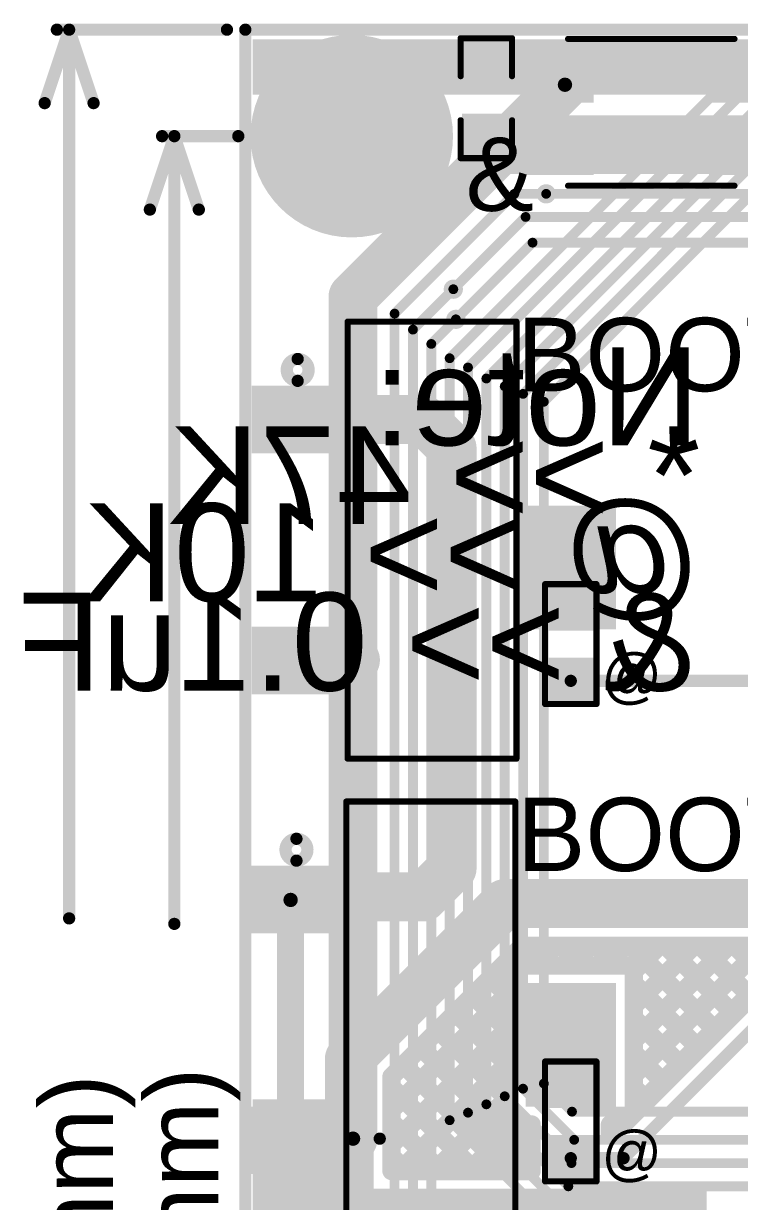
# Model space of a CAD drawing. Header units: millimetres. Extents: x -0.27 to 3.22, y -0.27 to 1.91.
# Drawn here: x -0.268 to 0.317, y 0.947 to 1.909 of the extents above; entities that cross this region are included whole.
import ezdxf

# ---------------------------------------------------------------- set-up
doc = ezdxf.new("R2010")
doc.units = ezdxf.units.MM
doc.header["$MEASUREMENT"] = 0
for name, color, linetype in [('BottomLayer', 5, 'Continuous'), ('BottomOverlay', 54, 'Continuous'), ('BottomSolder', 6, 'Continuous'), ('Mechanical1', 6, 'Continuous'), ('Mechanical2', 216, 'Continuous'), ('MultiLayer', 9, 'Continuous'), ('PadHoleLayer', 156, 'Continuous'), ('TopLayer', 1, 'Continuous'), ('TopOverlay', 2, 'Continuous'), ('TopPaste', 8, 'Continuous'), ('TopSolder', 216, 'Continuous'), ('ViaHoleLayer', 16, 'Continuous')]:
    doc.layers.add(name, color=color, linetype=linetype)
doc.styles.add('Arial', font='', dxfattribs={"height": 0.2})
doc.styles.get('Arial').set_extended_font_data('Arial')

# ---------------------------------------------------------------- blocks, each defined once
blk = doc.blocks.new('TS_1185EC_C_D_B_20')
at = {"layer": 'TopLayer'}
for points in [[(-0.10039, 0.04724), (-0.05118, 0.04724), (-0.05118, 0.01181), (-0.10039, 0.01181)], [(0.05118, 0.04724), (0.10039, 0.04724), (0.10039, 0.01181), (0.05118, 0.01181)], [(-0.10039, -0.01181), (-0.05118, -0.01181), (-0.05118, -0.04724), (-0.10039, -0.04724)], [(0.05118, -0.01181), (0.10039, -0.01181), (0.10039, -0.04724), (0.05118, -0.04724)]]:
    blk.add_hatch(color=1, dxfattribs=at).paths.add_polyline_path(points)
at = {"layer": 'TopPaste'}
for points in [[(-0.10039, 0.04724), (-0.05118, 0.04724), (-0.05118, 0.01181), (-0.10039, 0.01181)], [(0.05118, 0.04724), (0.10039, 0.04724), (0.10039, 0.01181), (0.05118, 0.01181)], [(-0.10039, -0.01181), (-0.05118, -0.01181), (-0.05118, -0.04724), (-0.10039, -0.04724)], [(0.05118, -0.01181), (0.10039, -0.01181), (0.10039, -0.04724), (0.05118, -0.04724)]]:
    blk.add_hatch(color=8, dxfattribs=at).paths.add_polyline_path(points)
at = {"layer": 'TopSolder'}
for points in [[(-0.10439, 0.05124), (-0.04718, 0.05124), (-0.04718, 0.00781), (-0.10439, 0.00781)], [(0.04718, 0.05124), (0.10439, 0.05124), (0.10439, 0.00781), (0.04718, 0.00781)], [(-0.10439, -0.00781), (-0.04718, -0.00781), (-0.04718, -0.05124), (-0.10439, -0.05124)], [(0.04718, -0.00781), (0.10439, -0.00781), (0.10439, -0.05124), (0.04718, -0.05124)]]:
    blk.add_hatch(color=216, dxfattribs=at).paths.add_polyline_path(points)
at = {"layer": 'TopOverlay'}
for points, const_width in [([(-0.084, 0.061, 1), (-0.094, 0.061, 1)], 0.01), ([(-0.0965, 0.061, 1), (-0.0915, 0.061, 1)], 0.005), ([(-0.0865, 0.061, 1), (-0.0815, 0.061, 1)], 0.005), ([(-0.06925, 0.06, 1), (-0.06675, 0.06, 1)], 0.0025), ([(0.06675, 0.06, 1), (0.06925, 0.06, 1)], 0.0025), ([(-0.06925, -0.06, 1), (-0.06675, -0.06, 1)], 0.0025), ([(0.06675, -0.06, 1), (0.06925, -0.06, 1)], 0.0025)]:
    blk.add_lwpolyline(points, format="xyb", close=True, dxfattribs=dict(at, const_width=const_width))
at = {"layer": 'TopOverlay', "const_width": 0.005}
for points in [[(0.068, 0.06), (-0.068, 0.06)], [(0.068, -0.06), (-0.068, -0.06)]]:
    blk.add_lwpolyline(points, dxfattribs=at)
blk = doc.blocks.new('SS_3235D_03_L2_21')
at = {"layer": 'TopLayer'}
for points in [[(-0.02382, 0.1437), (0.02382, 0.1437), (0.02382, 0.08071), (-0.02382, 0.08071)], [(-0.12205, -0.08071), (-0.0748, -0.08071), (-0.0748, -0.1437), (-0.12205, -0.1437)], [(0.0748, -0.08071), (0.12205, -0.08071), (0.12205, -0.1437), (0.0748, -0.1437)]]:
    blk.add_hatch(color=1, dxfattribs=at).paths.add_polyline_path(points)
at = {"layer": 'TopPaste'}
for points in [[(-0.02382, 0.1437), (0.02382, 0.1437), (0.02382, 0.08071), (-0.02382, 0.08071)], [(-0.12205, -0.08071), (-0.0748, -0.08071), (-0.0748, -0.1437), (-0.12205, -0.1437)], [(0.0748, -0.08071), (0.12205, -0.08071), (0.12205, -0.1437), (0.0748, -0.1437)]]:
    blk.add_hatch(color=8, dxfattribs=at).paths.add_polyline_path(points)
at = {"layer": 'TopSolder'}
for points in [[(-0.02782, 0.1477), (0.02782, 0.1477), (0.02782, 0.07671), (-0.02782, 0.07671)], [(-0.12605, -0.07671), (-0.0708, -0.07671), (-0.0708, -0.1477), (-0.12605, -0.1477)], [(0.0708, -0.07671), (0.12605, -0.07671), (0.12605, -0.1477), (0.0708, -0.1477)]]:
    blk.add_hatch(color=216, dxfattribs=at).paths.add_polyline_path(points)
at = {"layer": 'TopOverlay', "const_width": 0.005}
for points in [[(-0.17843, -0.0692), (-0.17843, 0.0688)], [(0.17857, 0.0688), (-0.17843, 0.0688)], [(0.17857, -0.0692), (0.17857, 0.0688)], [(0.17857, -0.0692), (-0.17843, -0.0692)]]:
    blk.add_lwpolyline(points, dxfattribs=at)
at = {"layer": 'TopOverlay'}
for points, const_width in [([(-0.17968, 0.0688, 1), (-0.17718, 0.0688, 1)], 0.0025), ([(-0.17968, 0.0688, 1), (-0.17718, 0.0688, 1)], 0.0025), ([(0.17732, 0.0688, 1), (0.17982, 0.0688, 1)], 0.0025), ([(0.17732, 0.0688, 1), (0.17982, 0.0688, 1)], 0.0025), ([(-0.17968, -0.0692, 1), (-0.17718, -0.0692, 1)], 0.0025), ([(-0.17968, -0.0692, 1), (-0.17718, -0.0692, 1)], 0.0025), ([(0.17732, -0.0692, 1), (0.17982, -0.0692, 1)], 0.0025), ([(0.17732, -0.0692, 1), (0.17982, -0.0692, 1)], 0.0025), ([(-0.13006, -0.11, 1), (-0.14794, -0.11, 1)], 0.01), ([(-0.15044, -0.11, 1), (-0.14544, -0.11, 1)], 0.005), ([(-0.13256, -0.11, 1), (-0.12756, -0.11, 1)], 0.005)]:
    blk.add_lwpolyline(points, format="xyb", close=True, dxfattribs=dict(at, const_width=const_width))
blk = doc.blocks.new('SS_3235D_03_L2_22')
at = {"layer": 'TopLayer'}
for points in [[(-0.02382, 0.1437), (0.02382, 0.1437), (0.02382, 0.08071), (-0.02382, 0.08071)], [(-0.12205, -0.08071), (-0.0748, -0.08071), (-0.0748, -0.1437), (-0.12205, -0.1437)], [(0.0748, -0.08071), (0.12205, -0.08071), (0.12205, -0.1437), (0.0748, -0.1437)]]:
    blk.add_hatch(color=1, dxfattribs=at).paths.add_polyline_path(points)
at = {"layer": 'TopPaste'}
for points in [[(-0.02382, 0.1437), (0.02382, 0.1437), (0.02382, 0.08071), (-0.02382, 0.08071)], [(-0.12205, -0.08071), (-0.0748, -0.08071), (-0.0748, -0.1437), (-0.12205, -0.1437)], [(0.0748, -0.08071), (0.12205, -0.08071), (0.12205, -0.1437), (0.0748, -0.1437)]]:
    blk.add_hatch(color=8, dxfattribs=at).paths.add_polyline_path(points)
at = {"layer": 'TopSolder'}
for points in [[(-0.02782, 0.1477), (0.02782, 0.1477), (0.02782, 0.07671), (-0.02782, 0.07671)], [(-0.12605, -0.07671), (-0.0708, -0.07671), (-0.0708, -0.1477), (-0.12605, -0.1477)], [(0.0708, -0.07671), (0.12605, -0.07671), (0.12605, -0.1477), (0.0708, -0.1477)]]:
    blk.add_hatch(color=216, dxfattribs=at).paths.add_polyline_path(points)
at = {"layer": 'TopOverlay', "const_width": 0.005}
for points in [[(-0.17843, -0.0692), (-0.17843, 0.0688)], [(0.17857, 0.0688), (-0.17843, 0.0688)], [(0.17857, -0.0692), (0.17857, 0.0688)], [(0.17857, -0.0692), (-0.17843, -0.0692)]]:
    blk.add_lwpolyline(points, dxfattribs=at)
at = {"layer": 'TopOverlay'}
for points, const_width in [([(-0.17968, 0.0688, 1), (-0.17718, 0.0688, 1)], 0.0025), ([(-0.17968, 0.0688, 1), (-0.17718, 0.0688, 1)], 0.0025), ([(0.17732, 0.0688, 1), (0.17982, 0.0688, 1)], 0.0025), ([(0.17732, 0.0688, 1), (0.17982, 0.0688, 1)], 0.0025), ([(-0.17968, -0.0692, 1), (-0.17718, -0.0692, 1)], 0.0025), ([(-0.17968, -0.0692, 1), (-0.17718, -0.0692, 1)], 0.0025), ([(0.17732, -0.0692, 1), (0.17982, -0.0692, 1)], 0.0025), ([(0.17732, -0.0692, 1), (0.17982, -0.0692, 1)], 0.0025), ([(-0.13006, -0.11, 1), (-0.14794, -0.11, 1)], 0.01), ([(-0.15044, -0.11, 1), (-0.14544, -0.11, 1)], 0.005), ([(-0.13256, -0.11, 1), (-0.12756, -0.11, 1)], 0.005)]:
    blk.add_lwpolyline(points, format="xyb", close=True, dxfattribs=dict(at, const_width=const_width))
blk = doc.blocks.new('R__0603_153')
at = {"layer": 'TopLayer'}
for points in [[(-0.015, 0.0175), (-0.015, -0.0175), (-0.045, -0.0175), (-0.045, 0.0175)], [(0.045, 0.0175), (0.045, -0.0175), (0.015, -0.0175), (0.015, 0.0175)]]:
    blk.add_hatch(color=1, dxfattribs=at).paths.add_polyline_path(points)
at = {"layer": 'TopPaste'}
for points in [[(-0.015, 0.0175), (-0.015, -0.0175), (-0.045, -0.0175), (-0.045, 0.0175)], [(0.045, 0.0175), (0.045, -0.0175), (0.015, -0.0175), (0.015, 0.0175)]]:
    blk.add_hatch(color=8, dxfattribs=at).paths.add_polyline_path(points)
at = {"layer": 'TopSolder'}
for points in [[(-0.011, 0.0215), (-0.011, -0.0215), (-0.049, -0.0215), (-0.049, 0.0215)], [(0.049, 0.0215), (0.049, -0.0215), (0.011, -0.0215), (0.011, 0.0215)]]:
    blk.add_hatch(color=216, dxfattribs=at).paths.add_polyline_path(points)
at = {"layer": 'TopOverlay', "const_width": 0.005}
for points in [[(-0.049, 0.021), (-0.049, -0.021)], [(-0.049, 0.021), (0.049, 0.021)], [(0.049, 0.021), (0.049, -0.021)], [(-0.049, -0.021), (0.049, -0.021)]]:
    blk.add_lwpolyline(points, dxfattribs=at)
at = {"layer": 'TopOverlay', "const_width": 0.0025}
for points in [[(-0.05025, 0.021, 1), (-0.04775, 0.021, 1)], [(-0.05025, 0.021, 1), (-0.04775, 0.021, 1)], [(0.04775, 0.021, 1), (0.05025, 0.021, 1)], [(0.04775, 0.021, 1), (0.05025, 0.021, 1)], [(-0.05025, -0.021, 1), (-0.04775, -0.021, 1)], [(-0.05025, -0.021, 1), (-0.04775, -0.021, 1)], [(0.04775, -0.021, 1), (0.05025, -0.021, 1)], [(0.04775, -0.021, 1), (0.05025, -0.021, 1)]]:
    blk.add_lwpolyline(points, format="xyb", close=True, dxfattribs=at)
blk = doc.blocks.new('R__0603_154')
at = {"layer": 'TopLayer'}
for points in [[(-0.015, 0.0175), (-0.015, -0.0175), (-0.045, -0.0175), (-0.045, 0.0175)], [(0.045, 0.0175), (0.045, -0.0175), (0.015, -0.0175), (0.015, 0.0175)]]:
    blk.add_hatch(color=1, dxfattribs=at).paths.add_polyline_path(points)
at = {"layer": 'TopPaste'}
for points in [[(-0.015, 0.0175), (-0.015, -0.0175), (-0.045, -0.0175), (-0.045, 0.0175)], [(0.045, 0.0175), (0.045, -0.0175), (0.015, -0.0175), (0.015, 0.0175)]]:
    blk.add_hatch(color=8, dxfattribs=at).paths.add_polyline_path(points)
at = {"layer": 'TopSolder'}
for points in [[(-0.011, 0.0215), (-0.011, -0.0215), (-0.049, -0.0215), (-0.049, 0.0215)], [(0.049, 0.0215), (0.049, -0.0215), (0.011, -0.0215), (0.011, 0.0215)]]:
    blk.add_hatch(color=216, dxfattribs=at).paths.add_polyline_path(points)
at = {"layer": 'TopOverlay', "const_width": 0.005}
for points in [[(-0.049, 0.021), (-0.049, -0.021)], [(-0.049, 0.021), (0.049, 0.021)], [(0.049, 0.021), (0.049, -0.021)], [(-0.049, -0.021), (0.049, -0.021)]]:
    blk.add_lwpolyline(points, dxfattribs=at)
at = {"layer": 'TopOverlay', "const_width": 0.0025}
for points in [[(-0.05025, 0.021, 1), (-0.04775, 0.021, 1)], [(-0.05025, 0.021, 1), (-0.04775, 0.021, 1)], [(0.04775, 0.021, 1), (0.05025, 0.021, 1)], [(0.04775, 0.021, 1), (0.05025, 0.021, 1)], [(-0.05025, -0.021, 1), (-0.04775, -0.021, 1)], [(-0.05025, -0.021, 1), (-0.04775, -0.021, 1)], [(0.04775, -0.021, 1), (0.05025, -0.021, 1)], [(0.04775, -0.021, 1), (0.05025, -0.021, 1)]]:
    blk.add_lwpolyline(points, format="xyb", close=True, dxfattribs=at)
blk = doc.blocks.new('C__0603_175')
at = {"layer": 'TopLayer'}
for points in [[(-0.015, 0.0175), (-0.015, -0.0175), (-0.045, -0.0175), (-0.045, 0.0175)], [(0.045, 0.0175), (0.045, -0.0175), (0.015, -0.0175), (0.015, 0.0175)]]:
    blk.add_hatch(color=1, dxfattribs=at).paths.add_polyline_path(points)
at = {"layer": 'TopPaste'}
for points in [[(-0.015, 0.0175), (-0.015, -0.0175), (-0.045, -0.0175), (-0.045, 0.0175)], [(0.045, 0.0175), (0.045, -0.0175), (0.015, -0.0175), (0.015, 0.0175)]]:
    blk.add_hatch(color=8, dxfattribs=at).paths.add_polyline_path(points)
at = {"layer": 'TopSolder'}
for points in [[(-0.01264, 0.01986), (-0.01264, -0.01986), (-0.04736, -0.01986), (-0.04736, 0.01986)], [(0.04736, 0.01986), (0.04736, -0.01986), (0.01264, -0.01986), (0.01264, 0.01986)]]:
    blk.add_hatch(color=216, dxfattribs=at).paths.add_polyline_path(points)
at = {"layer": 'TopOverlay', "const_width": 0.005}
for points in [[(-0.049, 0.021), (-0.018, 0.021)], [(-0.049, 0.021), (-0.049, -0.021)], [(0.018, 0.021), (0.049, 0.021)], [(0.049, 0.021), (0.049, -0.021)], [(-0.049, -0.021), (-0.018, -0.021)], [(0.018, -0.021), (0.049, -0.021)]]:
    blk.add_lwpolyline(points, dxfattribs=at)
at = {"layer": 'TopOverlay', "const_width": 0.0025}
for points in [[(-0.05025, 0.021, 1), (-0.04775, 0.021, 1)], [(-0.05025, 0.021, 1), (-0.04775, 0.021, 1)], [(-0.01925, 0.021, 1), (-0.01675, 0.021, 1)], [(0.01675, 0.021, 1), (0.01925, 0.021, 1)], [(0.04775, 0.021, 1), (0.05025, 0.021, 1)], [(0.04775, 0.021, 1), (0.05025, 0.021, 1)], [(-0.05025, -0.021, 1), (-0.04775, -0.021, 1)], [(-0.05025, -0.021, 1), (-0.04775, -0.021, 1)], [(-0.01925, -0.021, 1), (-0.01675, -0.021, 1)], [(0.01675, -0.021, 1), (0.01925, -0.021, 1)], [(0.04775, -0.021, 1), (0.05025, -0.021, 1)], [(0.04775, -0.021, 1), (0.05025, -0.021, 1)]]:
    blk.add_lwpolyline(points, format="xyb", close=True, dxfattribs=at)

msp = doc.modelspace()

# ---------------------------------------------------------------- hatches: boundary and pattern name
at = {"layer": 'BottomLayer'}
h = msp.add_hatch(color=5, dxfattribs=at)
edge = h.paths.add_edge_path()
edge.add_arc((0, 1.817), 0.07874, 0, 360)
h = msp.add_hatch(color=5, dxfattribs=at)
edge = h.paths.add_edge_path()
edge.add_arc((0.17423, 1.859), 0.01181, 0, 360)
h = msp.add_hatch(color=5, dxfattribs=at)
edge = h.paths.add_edge_path()
edge.add_arc((0.15887, 1.76987), 0.00787, 0, 360)
h = msp.add_hatch(color=5, dxfattribs=at)
edge = h.paths.add_edge_path()
edge.add_arc((0.083, 1.69195), 0.00787, 0, 360)
h = msp.add_hatch(color=5, dxfattribs=at)
edge = h.paths.add_edge_path()
edge.add_arc((0.08509, 1.66735), 0.00787, 0, 360)
h = msp.add_hatch(color=5, dxfattribs=at)
edge = h.paths.add_edge_path()
edge.add_arc((0.00105, 1.389), 0.01181, 0, 360)
h = msp.add_hatch(color=5, dxfattribs=at)
edge = h.paths.add_edge_path()
edge.add_arc((-0.05, 1.193), 0.01181, 0, 360)
h = msp.add_hatch(color=5, dxfattribs=at)
edge = h.paths.add_edge_path()
edge.add_arc((0.00105, 0.99795), 0.01181, 0, 360)
at = {"layer": 'BottomSolder'}
h = msp.add_hatch(color=6, dxfattribs=at)
edge = h.paths.add_edge_path()
edge.add_arc((0, 1.817), 0.08274, 0, 360)
at = {"layer": 'MultiLayer'}
h = msp.add_hatch(color=9, dxfattribs=at)
edge = h.paths.add_edge_path()
edge.add_arc((0, 1.817), 0.07874, 0, 360)
at = {"layer": 'PadHoleLayer'}
h = msp.add_hatch(color=156, dxfattribs=at)
edge = h.paths.add_edge_path()
edge.add_arc((0, 1.817), 0.05906, 0, 360)
at = {"layer": 'TopLayer'}
for points in [[(-0.081, 1.851), (3.207, 1.851), (3.207, 1.896), (-0.081, 1.896)], [(0.091, 1.786), (0.437, 1.786), (0.437, 1.834), (0.091, 1.834)], [(0.142, 1.414), (0.216, 1.414), (0.216, 1.515), (0.142, 1.515)], [(0.142, 1.024), (0.216, 1.024), (0.216, 1.125), (0.142, 1.125)], [(-0.081, 0.951), (0.018, 0.951), (0.018, 1.03), (-0.081, 1.03)], [(-0.081, 0.824), (0.249, 0.824), (0.249, 0.957), (-0.081, 0.957)], [(0.235, 0.756), (0.29, 0.756), (0.29, 0.957), (0.235, 0.957)]]:
    msp.add_hatch(color=1, dxfattribs=at).paths.add_polyline_path(points)
h = msp.add_hatch(color=1, dxfattribs=at)
edge = h.paths.add_edge_path()
edge.add_arc((0, 1.817), 0.07874, 0, 360)
h = msp.add_hatch(color=1, dxfattribs=at)
edge = h.paths.add_edge_path()
edge.add_arc((0.17423, 1.859), 0.01181, 0, 360)
h = msp.add_hatch(color=1, dxfattribs=at)
edge = h.paths.add_edge_path()
edge.add_arc((0.15887, 1.76987), 0.00787, 0, 360)
h = msp.add_hatch(color=1, dxfattribs=at)
edge = h.paths.add_edge_path()
edge.add_arc((0.083, 1.69195), 0.00787, 0, 360)
h = msp.add_hatch(color=1, dxfattribs=at)
edge = h.paths.add_edge_path()
edge.add_arc((0.08509, 1.66735), 0.00787, 0, 360)
h = msp.add_hatch(color=1, dxfattribs=at)
edge = h.paths.add_edge_path()
edge.add_arc((0.00105, 1.389), 0.01181, 0, 360)
h = msp.add_hatch(color=1, dxfattribs=at)
edge = h.paths.add_edge_path()
edge.add_arc((-0.05, 1.193), 0.01181, 0, 360)
h = msp.add_hatch(color=1, dxfattribs=at)
edge = h.paths.add_edge_path()
edge.add_arc((0.00105, 0.99795), 0.01181, 0, 360)
at = {"layer": 'TopSolder'}
h = msp.add_hatch(color=216, dxfattribs=at)
edge = h.paths.add_edge_path()
edge.add_arc((0, 1.817), 0.08274, 0, 360)
at = {"layer": 'ViaHoleLayer'}
h = msp.add_hatch(color=16, dxfattribs=at)
edge = h.paths.add_edge_path()
edge.add_arc((0.17423, 1.859), 0.00591, 0, 360)
h = msp.add_hatch(color=16, dxfattribs=at)
edge = h.paths.add_edge_path()
edge.add_arc((0.15887, 1.76987), 0.00394, 0, 360)
h = msp.add_hatch(color=16, dxfattribs=at)
edge = h.paths.add_edge_path()
edge.add_arc((0.083, 1.69195), 0.00394, 0, 360)
h = msp.add_hatch(color=16, dxfattribs=at)
edge = h.paths.add_edge_path()
edge.add_arc((0.08509, 1.66735), 0.00394, 0, 360)
h = msp.add_hatch(color=16, dxfattribs=at)
edge = h.paths.add_edge_path()
edge.add_arc((0.00105, 1.389), 0.00591, 0, 360)
h = msp.add_hatch(color=16, dxfattribs=at)
edge = h.paths.add_edge_path()
edge.add_arc((-0.05, 1.193), 0.00591, 0, 360)
h = msp.add_hatch(color=16, dxfattribs=at)
edge = h.paths.add_edge_path()
edge.add_arc((0.00105, 0.99795), 0.00591, 0, 360)

# ---------------------------------------------------------------- linework, layer by layer
at = {"layer": 'BottomLayer'}
for points, const_width in [([(0.08, 1.63556), (0.33144, 1.887)], 0.008), ([(0.001, 1.68577), (0.17423, 1.859)], 0.04), ([(0.095, 1.628), (0.339, 1.872)], 0.008), ([(0.11, 1.619), (0.348, 1.857)], 0.008), ([(0.125, 1.61264), (0.35436, 1.842)], 0.008), ([(0.14, 1.60643), (0.36057, 1.827)], 0.008), ([(0.157, 1.6), (0.366, 1.809)], 0.008), ([(0.035, 1.672), (0.13287, 1.76987)], 0.008), ([(0.13287, 1.76987), (0.15887, 1.76987)], 0.008), ([(0.001, 1.391), (0.001, 1.68577)], 0.04), ([(0.05, 1.65895), (0.083, 1.69195)], 0.008), ([(0.035, 0.515), (0.035, 1.672)], 0.008), ([(0.065, 1.64725), (0.08509, 1.66735)], 0.008), ([(0.05, 0.526), (0.05, 1.65895)], 0.008), ([(0.065, 0.535), (0.065, 1.64725)], 0.008), ([(0.08, 1.013), (0.08, 1.63556)], 0.008), ([(0.095, 1.01921), (0.095, 1.628)], 0.008), ([(0.11, 1.026), (0.11, 1.619)], 0.008), ([(0.125, 1.03257), (0.125, 1.61264)], 0.008), ([(0.14, 1.03879), (0.14, 1.60643)], 0.008), ([(0.157, 1.043), (0.157, 1.6)], 0.008), ([(0.001, 0.998), (0.001, 1.387)], 0.04), ([(-0.05, 0.967), (-0.05, 1.193)], 0.022), ([(0.14, 1.03879), (0.18179, 0.997)], 0.008), ([(0.157, 1.043), (0.18, 1.02)], 0.008), ([(0.11, 1.026), (0.177, 0.959)], 0.008), ([(0.125, 1.03257), (0.17957, 0.978)], 0.008), ([(0.095, 1.01921), (0.17621, 0.938)], 0.008), ([(0.18, 1.02), (0.353, 1.02)], 0.008), ([(0.001, 0.998), (0.00105, 0.99795)], 0.04), ([(0.08, 1.013), (0.175, 0.918)], 0.008), ([(0.18179, 0.997), (0.326, 0.997)], 0.008), ([(0.17957, 0.978), (0.352, 0.978)], 0.008), ([(-0.05, 0.967), (0.012, 0.905)], 0.022), ([(0.177, 0.959), (0.326, 0.959)], 0.008)]:
    msp.add_lwpolyline(points, dxfattribs=dict(at, const_width=const_width))
for points, const_width in [([(0.16423, 1.859, 1), (0.18423, 1.859, 1)], 0.02), ([(0.13087, 1.76987, 1), (0.13487, 1.76987, 1)], 0.004), ([(0.13087, 1.76987, 1), (0.13487, 1.76987, 1)], 0.004), ([(0.15687, 1.76987, 1), (0.16087, 1.76987, 1)], 0.004), ([(-0.009, 1.68577, 1), (0.011, 1.68577, 1)], 0.02), ([(-0.009, 1.68577, 1), (0.011, 1.68577, 1)], 0.02), ([(0.081, 1.69195, 1), (0.085, 1.69195, 1)], 0.004), ([(0.033, 1.672, 1), (0.037, 1.672, 1)], 0.004), ([(0.033, 1.672, 1), (0.037, 1.672, 1)], 0.004), ([(0.08309, 1.66735, 1), (0.08709, 1.66735, 1)], 0.004), ([(0.048, 1.65895, 1), (0.052, 1.65895, 1)], 0.004), ([(0.048, 1.65895, 1), (0.052, 1.65895, 1)], 0.004), ([(0.063, 1.64725, 1), (0.067, 1.64725, 1)], 0.004), ([(0.063, 1.64725, 1), (0.067, 1.64725, 1)], 0.004), ([(0.078, 1.63556, 1), (0.082, 1.63556, 1)], 0.004), ([(0.078, 1.63556, 1), (0.082, 1.63556, 1)], 0.004), ([(0.093, 1.628, 1), (0.097, 1.628, 1)], 0.004), ([(0.093, 1.628, 1), (0.097, 1.628, 1)], 0.004), ([(0.108, 1.619, 1), (0.112, 1.619, 1)], 0.004), ([(0.108, 1.619, 1), (0.112, 1.619, 1)], 0.004), ([(0.123, 1.61264, 1), (0.127, 1.61264, 1)], 0.004), ([(0.123, 1.61264, 1), (0.127, 1.61264, 1)], 0.004), ([(0.138, 1.60643, 1), (0.142, 1.60643, 1)], 0.004), ([(0.138, 1.60643, 1), (0.142, 1.60643, 1)], 0.004), ([(0.155, 1.6, 1), (0.159, 1.6, 1)], 0.004), ([(0.155, 1.6, 1), (0.159, 1.6, 1)], 0.004), ([(-0.009, 1.391, 1), (0.011, 1.391, 1)], 0.02), ([(-0.009, 1.387, 1), (0.011, 1.387, 1)], 0.02), ([(-0.0555, 1.193, 1), (-0.0445, 1.193, 1)], 0.011), ([(0.138, 1.03879, 1), (0.142, 1.03879, 1)], 0.004), ([(0.138, 1.03879, 1), (0.142, 1.03879, 1)], 0.004), ([(0.155, 1.043, 1), (0.159, 1.043, 1)], 0.004), ([(0.155, 1.043, 1), (0.159, 1.043, 1)], 0.004), ([(0.108, 1.026, 1), (0.112, 1.026, 1)], 0.004), ([(0.108, 1.026, 1), (0.112, 1.026, 1)], 0.004), ([(0.123, 1.03257, 1), (0.127, 1.03257, 1)], 0.004), ([(0.123, 1.03257, 1), (0.127, 1.03257, 1)], 0.004), ([(0.093, 1.01921, 1), (0.097, 1.01921, 1)], 0.004), ([(0.093, 1.01921, 1), (0.097, 1.01921, 1)], 0.004), ([(0.178, 1.02, 1), (0.182, 1.02, 1)], 0.004), ([(0.178, 1.02, 1), (0.182, 1.02, 1)], 0.004), ([(-0.009, 0.998, 1), (0.011, 0.998, 1)], 0.02), ([(-0.009, 0.998, 1), (0.011, 0.998, 1)], 0.02), ([(-0.00895, 0.99795, 1), (0.01105, 0.99795, 1)], 0.02), ([(0.078, 1.013, 1), (0.082, 1.013, 1)], 0.004), ([(0.078, 1.013, 1), (0.082, 1.013, 1)], 0.004), ([(0.17979, 0.997, 1), (0.18379, 0.997, 1)], 0.004), ([(0.17979, 0.997, 1), (0.18379, 0.997, 1)], 0.004), ([(0.17757, 0.978, 1), (0.18157, 0.978, 1)], 0.004), ([(0.17757, 0.978, 1), (0.18157, 0.978, 1)], 0.004), ([(-0.0555, 0.967, 1), (-0.0445, 0.967, 1)], 0.011), ([(-0.0555, 0.967, 1), (-0.0445, 0.967, 1)], 0.011), ([(0.175, 0.959, 1), (0.179, 0.959, 1)], 0.004), ([(0.175, 0.959, 1), (0.179, 0.959, 1)], 0.004)]:
    msp.add_lwpolyline(points, format="xyb", close=True, dxfattribs=dict(at, const_width=const_width))
at = {"layer": 'Mechanical1', "const_width": 0.01}
for points in [[(-0.251, 1.844), (-0.231, 1.904)], [(-0.241, 1.904), (-0.102, 1.904)], [(-0.231, 1.904), (-0.211, 1.844)], [(-0.231, 1.17791), (-0.231, 1.904)], [(-0.165, 1.757), (-0.145, 1.817)], [(-0.155, 1.817), (-0.09274, 1.817)], [(-0.145, 1.817), (-0.125, 1.757)], [(-0.145, 1.17341), (-0.145, 1.817)]]:
    msp.add_lwpolyline(points, dxfattribs=at)
at = {"layer": 'Mechanical1', "const_width": 0.005}
for points in [[(-0.2435, 1.904, 1), (-0.2385, 1.904, 1)], [(-0.2335, 1.904, 1), (-0.2285, 1.904, 1)], [(-0.2335, 1.904, 1), (-0.2285, 1.904, 1)], [(-0.2335, 1.904, 1), (-0.2285, 1.904, 1)], [(-0.1045, 1.904, 1), (-0.0995, 1.904, 1)], [(-0.2535, 1.844, 1), (-0.2485, 1.844, 1)], [(-0.2135, 1.844, 1), (-0.2085, 1.844, 1)], [(-0.1575, 1.817, 1), (-0.1525, 1.817, 1)], [(-0.1475, 1.817, 1), (-0.1425, 1.817, 1)], [(-0.1475, 1.817, 1), (-0.1425, 1.817, 1)], [(-0.1475, 1.817, 1), (-0.1425, 1.817, 1)], [(-0.09524, 1.817, 1), (-0.09024, 1.817, 1)], [(-0.1675, 1.757, 1), (-0.1625, 1.757, 1)], [(-0.1275, 1.757, 1), (-0.1225, 1.757, 1)], [(-0.2335, 1.17791, 1), (-0.2285, 1.17791, 1)], [(-0.1475, 1.17341, 1), (-0.1425, 1.17341, 1)]]:
    msp.add_lwpolyline(points, format="xyb", close=True, dxfattribs=at)
at = {"layer": 'Mechanical2', "const_width": 0.01}
for points in [[(-0.087, 1.904), (3.215, 1.904)], [(-0.087, 1.904), (-0.087, -0.087)]]:
    msp.add_lwpolyline(points, dxfattribs=at)
at = {"layer": 'Mechanical2', "const_width": 0.005}
msp.add_lwpolyline([(-0.0895, 1.904, 1), (-0.0845, 1.904, 1)], format="xyb", close=True, dxfattribs=at)
msp.add_lwpolyline([(-0.0895, 1.904, 1), (-0.0845, 1.904, 1)], format="xyb", close=True, dxfattribs=at)
at = {"layer": 'TopLayer'}
for points, const_width in [([(0.15887, 1.76987), (0.37907, 1.76987)], 0.008), ([(0.083, 1.69195), (0.14205, 1.751)], 0.008), ([(0.14205, 1.751), (0.365, 1.751)], 0.008), ([(0.08509, 1.66735), (0.14775, 1.73)], 0.008), ([(0.14775, 1.73), (0.342, 1.73)], 0.008), ([(-0.04641, 1.58543), (0.05857, 1.58543)], 0.04), ([(0.05857, 1.58543), (0.082, 1.56199)], 0.04), ([(0.082, 1.21886), (0.082, 1.56199)], 0.04), ([(-0.04641, 1.38857), (-0.04398, 1.391)], 0.04), ([(-0.04498, 1.389), (0.003, 1.389)], 0.04), ([(0.179, 1.372), (0.403, 1.372)], 0.01), ([(0.05857, 1.19543), (0.082, 1.21886)], 0.04), ([(-0.04641, 1.19543), (0.05857, 1.19543)], 0.04), ([(-0.002, 1.063), (0.125, 1.19)], 0.04), ([(0.125, 1.19), (0.368, 1.19)], 0.04), ([(0.0325, 1.04871), (0.13929, 1.1555)], 0.015), ([(0.13929, 1.1555), (0.368, 1.1555)], 0.015), ([(0.14328, 1.1555), (0.15928, 1.1395)], 0.015), ([(0.15064, 1.1395), (0.16664, 1.1555)], 0.015), ([(0.17157, 1.1555), (0.18757, 1.1395)], 0.015), ([(0.17892, 1.1395), (0.19492, 1.1555)], 0.015), ([(0.19985, 1.1555), (0.21585, 1.1395)], 0.015), ([(0.2072, 1.1395), (0.2232, 1.1555)], 0.015), ([(0.22814, 1.1555), (0.2981, 1.08554)], 0.015), ([(0.2305, 1.10623), (0.27977, 1.1555)], 0.015), ([(0.2305, 1.07794), (0.30806, 1.1555)], 0.015), ([(0.2305, 1.13451), (0.25149, 1.1555)], 0.015), ([(0.2305, 1.04966), (0.33634, 1.1555)], 0.015), ([(0.2305, 1.02137), (0.36463, 1.1555)], 0.015), ([(0.25642, 1.1555), (0.31224, 1.09968)], 0.015), ([(0.28471, 1.1555), (0.32639, 1.11382)], 0.015), ([(0.31299, 1.1555), (0.34053, 1.12796)], 0.015), ([(0.12715, 1.14336), (0.131, 1.1395)], 0.015), ([(0.1275, 1.1395), (0.2305, 1.1395)], 0.015), ([(0.1275, 1.0095), (0.1275, 1.1395)], 0.015), ([(0.2305, 1.01794), (0.2305, 1.1395)], 0.015), ([(0.113, 1.12921), (0.1275, 1.11472)], 0.015), ([(0.2305, 1.01794), (0.34923, 1.13666)], 0.015), ([(0.22214, 0.982), (0.36302, 1.12287)], 0.01), ([(0.2305, 1.12485), (0.28396, 1.07139)], 0.015), ([(0.0325, 1.02136), (0.1275, 1.11636)], 0.015), ([(0.09886, 1.11507), (0.1275, 1.08643)], 0.015), ([(0.08472, 1.10093), (0.1275, 1.05815)], 0.015), ([(0.2305, 1.09657), (0.26982, 1.05725)], 0.015), ([(0.0325, 0.99308), (0.1275, 1.08808)], 0.015), ([(0.07058, 1.08679), (0.1275, 1.02986)], 0.015), ([(-0.002, 0.981), (-0.002, 1.063)], 0.04), ([(0.05643, 1.07264), (0.147, 0.98208)], 0.015), ([(0.2305, 1.06828), (0.25567, 1.04311)], 0.015), ([(0.0392, 0.9715), (0.1275, 1.0598)], 0.015), ([(0.04229, 1.0585), (0.12929, 0.9715)], 0.015), ([(0.0325, 1.0445), (0.0325, 1.04871)], 0.015), ([(0.0325, 0.981), (0.0325, 1.0445)], 0.015), ([(0.0325, 0.981), (0.0325, 1.0445)], 0.015), ([(0.0325, 1.04001), (0.10101, 0.9715)], 0.015), ([(0.2305, 1.04), (0.24153, 1.02897)], 0.015), ([(0.06749, 0.9715), (0.1275, 1.03151)], 0.015), ([(0.22206, 1.0095), (0.2305, 1.01794)], 0.015), ([(-0.04641, 0.99857), (-0.04383, 0.996)], 0.04), ([(0.0325, 1.01173), (0.07273, 0.9715)], 0.015), ([(0.09577, 0.9715), (0.13377, 1.0095)], 0.015), ([(0.1275, 1.0095), (0.147, 1.0095)], 0.015), ([(0.147, 0.9715), (0.147, 1.0095)], 0.015), ([(0.211, 1.0095), (0.22206, 1.0095)], 0.015), ([(0.211, 1.00187), (0.21863, 1.0095)], 0.015), ([(0.211, 1.0015), (0.211, 1.0095)], 0.015), ([(0.21406, 1.0015), (0.22206, 1.0095)], 0.015), ([(-0.011, 0.972), (-0.002, 0.981)], 0.04), ([(0.00105, 0.99795), (0.02287, 0.99795)], 0.01), ([(0.12406, 0.9715), (0.147, 0.99444)], 0.015), ([(0.211, 1.0015), (0.21406, 1.0015)], 0.015), ([(0.0325, 0.98344), (0.04444, 0.9715)], 0.015), ([(0.0325, 0.9715), (0.0325, 0.981)], 0.015), ([(0.179, 0.982), (0.22214, 0.982)], 0.01), ([(0.0325, 0.9715), (0.147, 0.9715)], 0.015)]:
    msp.add_lwpolyline(points, dxfattribs=dict(at, const_width=const_width))
for points, const_width in [([(0.15687, 1.76987, 1), (0.16087, 1.76987, 1)], 0.004), ([(0.14005, 1.751, 1), (0.14405, 1.751, 1)], 0.004), ([(0.14005, 1.751, 1), (0.14405, 1.751, 1)], 0.004), ([(0.14575, 1.73, 1), (0.14975, 1.73, 1)], 0.004), ([(0.14575, 1.73, 1), (0.14975, 1.73, 1)], 0.004), ([(0.081, 1.69195, 1), (0.085, 1.69195, 1)], 0.004), ([(0.08309, 1.66735, 1), (0.08709, 1.66735, 1)], 0.004), ([(-0.05641, 1.58543, 1), (-0.03641, 1.58543, 1)], 0.02), ([(0.04857, 1.58543, 1), (0.06857, 1.58543, 1)], 0.02), ([(0.04857, 1.58543, 1), (0.06857, 1.58543, 1)], 0.02), ([(0.072, 1.56199, 1), (0.092, 1.56199, 1)], 0.02), ([(0.072, 1.56199, 1), (0.092, 1.56199, 1)], 0.02), ([(-0.05641, 1.38857, 1), (-0.03641, 1.38857, 1)], 0.02), ([(-0.05498, 1.389, 1), (-0.03498, 1.389, 1)], 0.02), ([(-0.05398, 1.391, 1), (-0.03398, 1.391, 1)], 0.02), ([(-0.007, 1.389, 1), (0.013, 1.389, 1)], 0.02), ([(0.1765, 1.372, 1), (0.1815, 1.372, 1)], 0.005), ([(0.072, 1.21886, 1), (0.092, 1.21886, 1)], 0.02), ([(0.072, 1.21886, 1), (0.092, 1.21886, 1)], 0.02), ([(-0.05641, 1.19543, 1), (-0.03641, 1.19543, 1)], 0.02), ([(0.04857, 1.19543, 1), (0.06857, 1.19543, 1)], 0.02), ([(0.04857, 1.19543, 1), (0.06857, 1.19543, 1)], 0.02), ([(0.115, 1.19, 1), (0.135, 1.19, 1)], 0.02), ([(0.115, 1.19, 1), (0.135, 1.19, 1)], 0.02), ([(0.13554, 1.1555, 1), (0.14304, 1.1555, 1)], 0.0075), ([(0.13554, 1.1555, 1), (0.14304, 1.1555, 1)], 0.0075), ([(0.13953, 1.1555, 1), (0.14703, 1.1555, 1)], 0.0075), ([(0.16289, 1.1555, 1), (0.17039, 1.1555, 1)], 0.0075), ([(0.16782, 1.1555, 1), (0.17532, 1.1555, 1)], 0.0075), ([(0.19117, 1.1555, 1), (0.19867, 1.1555, 1)], 0.0075), ([(0.1961, 1.1555, 1), (0.2036, 1.1555, 1)], 0.0075), ([(0.21945, 1.1555, 1), (0.22695, 1.1555, 1)], 0.0075), ([(0.22439, 1.1555, 1), (0.23189, 1.1555, 1)], 0.0075), ([(0.24774, 1.1555, 1), (0.25524, 1.1555, 1)], 0.0075), ([(0.25267, 1.1555, 1), (0.26017, 1.1555, 1)], 0.0075), ([(0.27602, 1.1555, 1), (0.28352, 1.1555, 1)], 0.0075), ([(0.28096, 1.1555, 1), (0.28846, 1.1555, 1)], 0.0075), ([(0.30431, 1.1555, 1), (0.31181, 1.1555, 1)], 0.0075), ([(0.30924, 1.1555, 1), (0.31674, 1.1555, 1)], 0.0075), ([(0.1234, 1.14336, 1), (0.1309, 1.14336, 1)], 0.0075), ([(0.12375, 1.1395, 1), (0.13125, 1.1395, 1)], 0.0075), ([(0.12375, 1.1395, 1), (0.13125, 1.1395, 1)], 0.0075), ([(0.12725, 1.1395, 1), (0.13475, 1.1395, 1)], 0.0075), ([(0.14689, 1.1395, 1), (0.15439, 1.1395, 1)], 0.0075), ([(0.15553, 1.1395, 1), (0.16303, 1.1395, 1)], 0.0075), ([(0.17517, 1.1395, 1), (0.18267, 1.1395, 1)], 0.0075), ([(0.18382, 1.1395, 1), (0.19132, 1.1395, 1)], 0.0075), ([(0.20345, 1.1395, 1), (0.21095, 1.1395, 1)], 0.0075), ([(0.2121, 1.1395, 1), (0.2196, 1.1395, 1)], 0.0075), ([(0.22675, 1.1395, 1), (0.23425, 1.1395, 1)], 0.0075), ([(0.22675, 1.1395, 1), (0.23425, 1.1395, 1)], 0.0075), ([(0.10925, 1.12921, 1), (0.11675, 1.12921, 1)], 0.0075), ([(0.22675, 1.13451, 1), (0.23425, 1.13451, 1)], 0.0075), ([(0.22675, 1.12485, 1), (0.23425, 1.12485, 1)], 0.0075), ([(0.09511, 1.11507, 1), (0.10261, 1.11507, 1)], 0.0075), ([(0.12375, 1.11636, 1), (0.13125, 1.11636, 1)], 0.0075), ([(0.12375, 1.11472, 1), (0.13125, 1.11472, 1)], 0.0075), ([(0.08097, 1.10093, 1), (0.08847, 1.10093, 1)], 0.0075), ([(0.22675, 1.10623, 1), (0.23425, 1.10623, 1)], 0.0075), ([(0.30849, 1.09968, 1), (0.31599, 1.09968, 1)], 0.0075), ([(0.22675, 1.09657, 1), (0.23425, 1.09657, 1)], 0.0075), ([(0.06683, 1.08679, 1), (0.07433, 1.08679, 1)], 0.0075), ([(0.12375, 1.08808, 1), (0.13125, 1.08808, 1)], 0.0075), ([(0.12375, 1.08643, 1), (0.13125, 1.08643, 1)], 0.0075), ([(0.29435, 1.08554, 1), (0.30185, 1.08554, 1)], 0.0075), ([(-0.012, 1.063, 1), (0.008, 1.063, 1)], 0.02), ([(-0.012, 1.063, 1), (0.008, 1.063, 1)], 0.02), ([(0.05268, 1.07264, 1), (0.06018, 1.07264, 1)], 0.0075), ([(0.22675, 1.07794, 1), (0.23425, 1.07794, 1)], 0.0075), ([(0.28021, 1.07139, 1), (0.28771, 1.07139, 1)], 0.0075), ([(0.22675, 1.06828, 1), (0.23425, 1.06828, 1)], 0.0075), ([(0.03854, 1.0585, 1), (0.04604, 1.0585, 1)], 0.0075), ([(0.12375, 1.0598, 1), (0.13125, 1.0598, 1)], 0.0075), ([(0.12375, 1.05815, 1), (0.13125, 1.05815, 1)], 0.0075), ([(0.26607, 1.05725, 1), (0.27357, 1.05725, 1)], 0.0075), ([(0.02875, 1.04871, 1), (0.03625, 1.04871, 1)], 0.0075), ([(0.02875, 1.04871, 1), (0.03625, 1.04871, 1)], 0.0075), ([(0.02875, 1.0445, 1), (0.03625, 1.0445, 1)], 0.0075), ([(0.02875, 1.0445, 1), (0.03625, 1.0445, 1)], 0.0075), ([(0.02875, 1.0445, 1), (0.03625, 1.0445, 1)], 0.0075), ([(0.22675, 1.04966, 1), (0.23425, 1.04966, 1)], 0.0075), ([(0.25192, 1.04311, 1), (0.25942, 1.04311, 1)], 0.0075), ([(0.02875, 1.04001, 1), (0.03625, 1.04001, 1)], 0.0075), ([(0.22675, 1.04, 1), (0.23425, 1.04, 1)], 0.0075), ([(0.12375, 1.03151, 1), (0.13125, 1.03151, 1)], 0.0075), ([(0.12375, 1.02986, 1), (0.13125, 1.02986, 1)], 0.0075), ([(0.23778, 1.02897, 1), (0.24528, 1.02897, 1)], 0.0075), ([(0.02875, 1.02136, 1), (0.03625, 1.02136, 1)], 0.0075), ([(0.22675, 1.02137, 1), (0.23425, 1.02137, 1)], 0.0075), ([(0.22675, 1.01794, 1), (0.23425, 1.01794, 1)], 0.0075), ([(0.22675, 1.01794, 1), (0.23425, 1.01794, 1)], 0.0075), ([(0.22675, 1.01794, 1), (0.23425, 1.01794, 1)], 0.0075), ([(-0.05641, 0.99857, 1), (-0.03641, 0.99857, 1)], 0.02), ([(-0.05383, 0.996, 1), (-0.03383, 0.996, 1)], 0.02), ([(0.02875, 1.01173, 1), (0.03625, 1.01173, 1)], 0.0075), ([(0.12375, 1.0095, 1), (0.13125, 1.0095, 1)], 0.0075), ([(0.12375, 1.0095, 1), (0.13125, 1.0095, 1)], 0.0075), ([(0.13002, 1.0095, 1), (0.13752, 1.0095, 1)], 0.0075), ([(0.14325, 1.0095, 1), (0.15075, 1.0095, 1)], 0.0075), ([(0.14325, 1.0095, 1), (0.15075, 1.0095, 1)], 0.0075), ([(0.20725, 1.0095, 1), (0.21475, 1.0095, 1)], 0.0075), ([(0.20725, 1.0095, 1), (0.21475, 1.0095, 1)], 0.0075), ([(0.21488, 1.0095, 1), (0.22238, 1.0095, 1)], 0.0075), ([(0.21831, 1.0095, 1), (0.22581, 1.0095, 1)], 0.0075), ([(0.21831, 1.0095, 1), (0.22581, 1.0095, 1)], 0.0075), ([(0.21831, 1.0095, 1), (0.22581, 1.0095, 1)], 0.0075), ([(-0.012, 0.981, 1), (0.008, 0.981, 1)], 0.02), ([(-0.012, 0.981, 1), (0.008, 0.981, 1)], 0.02), ([(-0.00145, 0.99795, 1), (0.00355, 0.99795, 1)], 0.005), ([(0.02037, 0.99795, 1), (0.02537, 0.99795, 1)], 0.005), ([(0.14325, 0.99444, 1), (0.15075, 0.99444, 1)], 0.0075), ([(0.20725, 1.00187, 1), (0.21475, 1.00187, 1)], 0.0075), ([(0.20725, 1.0015, 1), (0.21475, 1.0015, 1)], 0.0075), ([(0.20725, 1.0015, 1), (0.21475, 1.0015, 1)], 0.0075), ([(0.21031, 1.0015, 1), (0.21781, 1.0015, 1)], 0.0075), ([(0.21031, 1.0015, 1), (0.21781, 1.0015, 1)], 0.0075), ([(-0.021, 0.972, 1), (-0.001, 0.972, 1)], 0.02), ([(0.02875, 0.99308, 1), (0.03625, 0.99308, 1)], 0.0075), ([(0.02875, 0.98344, 1), (0.03625, 0.98344, 1)], 0.0075), ([(0.02875, 0.981, 1), (0.03625, 0.981, 1)], 0.0075), ([(0.02875, 0.981, 1), (0.03625, 0.981, 1)], 0.0075), ([(0.02875, 0.981, 1), (0.03625, 0.981, 1)], 0.0075), ([(0.14325, 0.98208, 1), (0.15075, 0.98208, 1)], 0.0075), ([(0.1765, 0.982, 1), (0.1815, 0.982, 1)], 0.005), ([(0.21964, 0.982, 1), (0.22464, 0.982, 1)], 0.005), ([(0.21964, 0.982, 1), (0.22464, 0.982, 1)], 0.005), ([(0.02875, 0.9715, 1), (0.03625, 0.9715, 1)], 0.0075), ([(0.02875, 0.9715, 1), (0.03625, 0.9715, 1)], 0.0075), ([(0.03545, 0.9715, 1), (0.04295, 0.9715, 1)], 0.0075), ([(0.04069, 0.9715, 1), (0.04819, 0.9715, 1)], 0.0075), ([(0.06374, 0.9715, 1), (0.07124, 0.9715, 1)], 0.0075), ([(0.06898, 0.9715, 1), (0.07648, 0.9715, 1)], 0.0075), ([(0.09202, 0.9715, 1), (0.09952, 0.9715, 1)], 0.0075), ([(0.09726, 0.9715, 1), (0.10476, 0.9715, 1)], 0.0075), ([(0.12031, 0.9715, 1), (0.12781, 0.9715, 1)], 0.0075), ([(0.12554, 0.9715, 1), (0.13304, 0.9715, 1)], 0.0075), ([(0.14325, 0.9715, 1), (0.15075, 0.9715, 1)], 0.0075), ([(0.14325, 0.9715, 1), (0.15075, 0.9715, 1)], 0.0075)]:
    msp.add_lwpolyline(points, format="xyb", close=True, dxfattribs=dict(at, const_width=const_width))

# ---------------------------------------------------------------- block references
for name, p, rotation in [('C__0603_175', (0.11, 1.848), 90), ('TS_1185EC_C_D_B_20', (0.24479, 1.83647), 180), ('SS_3235D_03_L2_22', (0.0658, 1.487), 270), ('R__0603_154', (0.179, 1.402), 90), ('SS_3235D_03_L2_21', (0.0648, 1.095), 270), ('R__0603_153', (0.179, 1.012), 90)]:
    msp.add_blockref(name, p, dxfattribs=dict(rotation=rotation))

# ---------------------------------------------------------------- texts
at = {"layer": 'BottomOverlay', "style": 'Arial', "text_generation_flag": 2}
for s, p in [('Note:', (0.28446, 1.5644)), ('* >> 47K', (0.285, 1.5)), ('@ >> 10K', (0.285, 1.437)), ('& >> 0.1uF', (0.28017, 1.364))]:
    msp.add_text(s, height=0.08, rotation=360, dxfattribs=at).set_placement(p)
at = {"layer": 'Mechanical1', "style": 'Arial'}
for s, p in [('46.15 (mm)', (-0.10901, 0.62759)), ('50.60 (mm)', (-0.19501, 0.62209))]:
    msp.add_text(s, height=0.06, rotation=90, dxfattribs=at).set_placement(p)
at = {"layer": 'TopOverlay', "style": 'Arial'}
for s, height, p in [('&', 0.06, (0.093, 1.756)), ('BOOT_0', 0.06, (0.135, 1.60859)), ('@', 0.035, (0.204, 1.359)), ('BOOT_1', 0.06, (0.135, 1.21659)), ('@', 0.035, (0.204, 0.969))]:
    msp.add_text(s, height=height, rotation=360, dxfattribs=at).set_placement(p)

doc.saveas('drawing.dxf')
